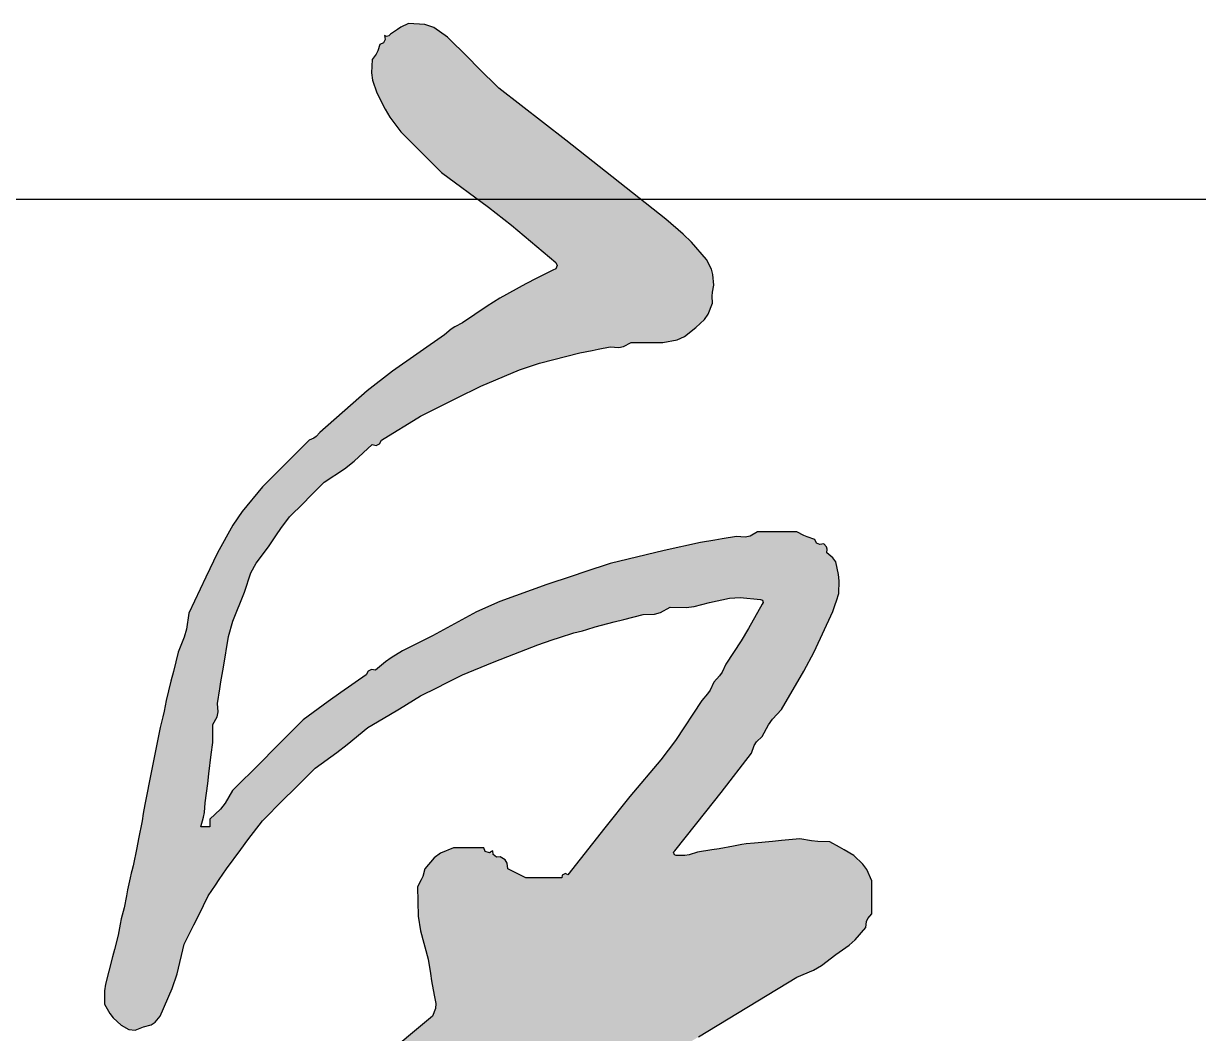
# Model space of a CAD drawing. Header units: millimetres. Extents: x 12325263 to 13848842, y -1463133 to 573208.
# Drawn here: x 12644368 to 12645141, y -1384240 to -1383575 of the extents above; entities that cross this region are included whole.
import ezdxf
from ezdxf.enums import TextEntityAlignment as Align

# ---------------------------------------------------------------- set-up
doc = ezdxf.new("R2010")
doc.units = ezdxf.units.MM
doc.header["$LTSCALE"] = 1000
doc.layers.add('TITLIN', color=7, linetype='Continuous')
doc.styles.add('ACHT', font='simhei.ttf')
doc.styles.add('TITXC', font='simhei.ttf')
doc.styles.add('TITXV', font='', dxfattribs={"width": 0.7})
doc.styles.get('TITXV').set_extended_font_data('SimSun')

# ---------------------------------------------------------------- blocks, each defined once
blk = doc.blocks.new('横向图框_A0')
at = {"layer": 'TITLIN'}
blk.add_line((1114, 166.1151), (1179, 166.1151), dxfattribs=at)
at = {"style": 'TITXV', "width": 0.8}
for tag, p in [('智能化', (9.375, 781)), ('暖通', (3.125, 781)), ('给排水', (15.625, 705)), ('建筑', (3.125, 705)), ('电气', (21.875, 705)), ('结构', (9.375, 705))]:
    blk.add_attdef(tag, text='', height=2.5, rotation=90, dxfattribs=at).set_placement(p, align=Align.MIDDLE_CENTER)
for tag, height, style, p in [('总工程师', 3, 'ACHT', (1143.1086, 210.3042)), ('审定', 3, 'ACHT', (1143.1086, 202.3042)), ('审核', 3, 'ACHT', (1143.1086, 194.3042)), ('设计总负责人1', 3, 'ACHT', (1143.1086, 186.3042)), ('设计总负责人2', 3, 'ACHT', (1143.1086, 178.3042)), ('设计总负责人3', 3, 'ACHT', (1143.1086, 170.3042)), ('专业负责人1', 3, 'ACHT', (1143.1086, 162.3042)), ('专业负责人2', 3, 'ACHT', (1143.1086, 154.3042)), ('专业负责人3', 3, 'ACHT', (1143.1086, 146.3042)), ('校核1', 3, 'ACHT', (1143.1086, 138.3042)), ('校核2', 3, 'ACHT', (1143.1086, 130.3042)), ('设计1', 3, 'ACHT', (1143.1086, 122.3042)), ('设计2', 3, 'ACHT', (1143.1086, 114.3042)), ('工程编号', 3, 'TITXC', (1142.3084, 74.7933)), ('专业', 3, 'TITXC', (1170.433, 74.7933)), ('设计阶段', 3, 'TITXC', (1155.5441, 67.7759)), ('图号', 5, 'TITXC', (1140.3434, 32.7462)), ('出图日期', 3, 'ACHT', (1144.346, 24.2933))]:
    blk.add_attdef(tag, text='', height=height, dxfattribs=dict(style=style)).set_placement(p, align=Align.MIDDLE_CENTER)
at = {"style": 'TITXC', "flags": 1}
for tag, height, p in [('建设单位', 3, (1149.8224, 102.2933)), ('工程名称', 3, (1149.8224, 86.2933)), ('图纸名称', 5, (1149.8224, 51.0433))]:
    blk.add_attdef(tag, text='', height=height, dxfattribs=at).set_placement(p, align=Align.MIDDLE_CENTER)
at = {"style": 'ACHT', "width": 0.8}
for tag, p in [('版本号', (1172.763, 32.7933)), ('序号', (1172.763, 24.2933))]:
    blk.add_attdef(tag, text='', height=3, dxfattribs=at).set_placement(p, align=Align.MIDDLE_CENTER)
blk = doc.blocks.new('*U20')
blk.add_blockref('横向图框_A0', (0, 0))
blk = doc.blocks.new('A$C46CD72AD')
h = blk.add_hatch(color=256)
h.dxf.hatch_style = 1
h.paths.add_polyline_path([(2.0469, 3.5616), (2.0693, 3.5745), (2.109, 3.6051), (2.1457, 3.6308), (2.1629, 3.6463), (2.1923, 3.6801), (2.1944, 3.7016), (2.209, 3.7176), (2.209, 3.7543), (2.209, 3.7726), (2.209, 3.8093), (2.1944, 3.8407), (2.1837, 3.8558), (2.159, 3.8801), (2.1324, 3.8954), (2.1191, 3.9029), (2.0923, 3.9177), (2.0588, 3.9185), (2.0419, 3.9201), (2.0089, 3.926), (1.9589, 3.921), (1.9339, 3.9185), (1.8839, 3.9135), (1.8604, 3.9119), (1.8486, 3.9102), (1.8255, 3.9052), (1.7855, 3.8985), (1.7655, 3.8951), (1.7255, 3.8885), (1.703, 3.8814), (1.6907, 3.8796), (1.6625, 3.8803), (1.6597, 3.8885), (1.663, 3.8926), (1.7489, 4.0003), (1.7914, 4.0545), (1.8756, 4.1636), (1.8826, 4.1841), (1.8891, 4.1944), (1.9047, 4.2094), (1.9226, 4.2418), (1.9338, 4.2572), (1.9589, 4.2844), (2.0206, 4.39), (2.0491, 4.4444), (2.1006, 4.5553), (2.1073, 4.5754), (2.1106, 4.5854), (2.1173, 4.6054), (2.1182, 4.6405), (2.1165, 4.6585), (2.109, 4.6929), (2.1004, 4.7041), (2.0952, 4.7093), (2.084, 4.7179), (2.0851, 4.7284), (2.0829, 4.7352), (2.0756, 4.7429), (2.0646, 4.741), (2.0557, 4.7454), (2.0506, 4.7554), (2.0248, 4.764), (2.0006, 4.7762), (1.9572, 4.7762), (1.9356, 4.7762), (1.8922, 4.7762), (1.8714, 4.7645), (1.8577, 4.7616), (1.8339, 4.7637), (1.7939, 4.7571), (1.7739, 4.7537), (1.7338, 4.7471), (1.6337, 4.7243), (1.5837, 4.7127), (1.4838, 4.6887), (1.4138, 4.6654), (1.3787, 4.6537), (1.3087, 4.6304), (1.1782, 4.5832), (1.1141, 4.5546), (0.992, 4.4887), (0.9586, 4.472), (0.9419, 4.4637), (0.9086, 4.447), (0.877, 4.4277), (0.8619, 4.4167), (0.8336, 4.3928), (0.8226, 4.3947), (0.8137, 4.3903), (0.8086, 4.3803), (0.7381, 4.3309), (0.7031, 4.3059), (0.6335, 4.2553), (0.5552, 4.1769), (0.516, 4.1377), (0.4376, 4.0594), (0.4176, 4.0244), (0.4045, 4.0078), (0.3751, 3.9802), (0.3751, 3.9718), (0.3751, 3.9593), (0.3651, 3.9593), (0.3501, 3.9593), (0.3575, 3.9855), (0.36, 3.999), (0.3626, 4.026), (0.3693, 4.0794), (0.3726, 4.106), (0.3793, 4.1594), (0.3809, 4.1727), (0.3818, 4.1794), (0.3834, 4.1927), (0.3834, 4.2127), (0.3834, 4.2227), (0.3834, 4.2428), (0.3952, 4.2635), (0.3981, 4.2773), (0.396, 4.3011), (0.4026, 4.3411), (0.406, 4.3611), (0.4126, 4.4011), (0.4272, 4.4865), (0.4391, 4.529), (0.471, 4.6095), (0.4891, 4.6632), (0.5031, 4.6896), (0.5377, 4.7346), (0.5599, 4.7686), (0.5716, 4.7853), (0.596, 4.8179), (0.6344, 4.8563), (0.6535, 4.8754), (0.6919, 4.9138), (0.7482, 4.9513), (0.7752, 4.9724), (0.8252, 5.018), (0.8363, 5.0161), (0.8452, 5.0205), (0.8503, 5.0305), (0.8937, 5.057), (0.9154, 5.0703), (0.9586, 5.0972), (1.0253, 5.1305), (1.0586, 5.1472), (1.1253, 5.1805), (1.2324, 5.2251), (1.288, 5.2437), (1.4004, 5.2722), (1.4338, 5.2789), (1.4504, 5.2822), (1.4838, 5.2889), (1.5076, 5.2871), (1.5212, 5.29), (1.5421, 5.3014), (1.5771, 5.3014), (1.5946, 5.3014), (1.6297, 5.3014), (1.6693, 5.3088), (1.6897, 5.3181), (1.7213, 5.3431), (1.7455, 5.3646), (1.7557, 5.3795), (1.7672, 5.4098), (1.7667, 5.435), (1.7714, 5.4598), (1.7687, 5.4892), (1.7642, 5.5044), (1.7505, 5.5306), (1.7091, 5.579), (1.6863, 5.6017), (1.638, 5.6432), (1.4533, 5.7887), (1.3608, 5.8613), (1.1753, 6.0058), (1.1187, 6.0625), (1.0903, 6.0908), (1.0336, 6.1475), (0.9958, 6.1735), (0.9711, 6.1821), (0.9253, 6.185), (0.9046, 6.1745), (0.8945, 6.1686), (0.8753, 6.1558), (0.8685, 6.1476), (0.8586, 6.1517), (0.8605, 6.1406), (0.856, 6.1317), (0.8461, 6.1266), (0.8388, 6.1043), (0.8252, 6.085), (0.823, 6.048), (0.8257, 6.0283), (0.8377, 5.9933), (0.8605, 5.9477), (0.874, 5.9257), (0.9044, 5.8849), (0.9494, 5.8399), (0.972, 5.8174), (1.017, 5.7724), (1.1468, 5.6764), (1.2103, 5.6263), (1.3388, 5.518), (1.3336, 5.5051), (1.3254, 5.5015), (1.2954, 5.4865), (1.2804, 5.479), (1.2504, 5.4639), (1.1785, 5.4237), (1.1434, 5.4019), (1.0753, 5.3556), (1.0539, 5.3447), (1.0436, 5.3378), (1.0253, 5.3222), (0.8809, 5.2221), (0.8112, 5.1676), (0.6794, 5.0513), (0.6673, 5.0373), (0.6502, 5.0305), (0.5985, 4.9788), (0.5727, 4.953), (0.521, 4.9013), (0.4647, 4.8326), (0.4393, 4.7954), (0.396, 4.7179), (0.3645, 4.6511), (0.3486, 4.6178), (0.3168, 4.5512), (0.3103, 4.5068), (0.3043, 4.4845), (0.2876, 4.4428), (0.2742, 4.3895), (0.2676, 4.3628), (0.2542, 4.3094), (0.2485, 4.2792), (0.2451, 4.2642), (0.2376, 4.2344), (0.2209, 4.1511), (0.2126, 4.1094), (0.1959, 4.026), (0.1926, 4.006), (0.1909, 3.996), (0.1876, 3.976), (0.1776, 3.926), (0.1726, 3.901), (0.1625, 3.851), (0.1592, 3.8376), (0.1575, 3.831), (0.1542, 3.8176), (0.1475, 3.7843), (0.1442, 3.7676), (0.1375, 3.7343), (0.13, 3.7045), (0.1266, 3.6894), (0.1209, 3.6592), (0.1109, 3.6192), (0.1059, 3.5992), (0.0959, 3.5592), (0.086, 3.5235), (0.0834, 3.5045), (0.0834, 3.4675), (0.0984, 3.4419), (0.1079, 3.4298), (0.1292, 3.4092), (0.1512, 3.3971), (0.1684, 3.3959), (0.1917, 3.405), (0.2127, 3.4106), (0.2236, 3.4175), (0.2376, 3.4342), (0.2712, 3.5115), (0.2847, 3.5522), (0.3043, 3.6342), (0.3309, 3.6876), (0.3443, 3.7143), (0.3709, 3.7676), (0.3907, 3.7978), (0.4007, 3.8128), (0.421, 3.8426), (0.4607, 3.8961), (0.4808, 3.9228), (0.521, 3.976), (0.5793, 4.0344), (0.6085, 4.0635), (0.6669, 4.1219), (0.7266, 4.165), (0.7559, 4.1875), (0.8127, 4.2344), (0.8714, 4.2689), (0.9006, 4.2864), (0.9586, 4.3219), (1.0053, 4.3453), (1.0286, 4.357), (1.0753, 4.3803), (1.1585, 4.4142), (1.2001, 4.4308), (1.2837, 4.4637), (1.3237, 4.477), (1.3437, 4.4837), (1.3837, 4.497), (1.4074, 4.5026), (1.4191, 4.5059), (1.4421, 4.5137), (1.4954, 4.527), (1.5221, 4.5337), (1.5755, 4.547), (1.6066, 4.5484), (1.6231, 4.553), (1.6505, 4.5678), (1.6941, 4.567), (1.7166, 4.5696), (1.7589, 4.5804), (1.8142, 4.5929), (1.8441, 4.5946), (1.9054, 4.5882), (1.908, 4.5803), (1.9047, 4.5762), (1.8668, 4.5083), (1.8468, 4.4749), (1.8047, 4.4095), (1.7938, 4.388), (1.787, 4.3777), (1.7714, 4.3595), (1.7605, 4.338), (1.7536, 4.3277), (1.738, 4.3094), (1.6646, 4.1981), (1.6243, 4.1443), (1.538, 4.0427), (1.4696, 3.956), (1.4354, 3.9127), (1.3671, 3.826), (1.3607, 3.8298), (1.3512, 3.825), (1.3504, 3.8176), (1.3104, 3.8176), (1.2904, 3.8176), (1.2504, 3.8176), (1.2304, 3.8277), (1.2204, 3.8327), (1.2004, 3.8426), (1.1989, 3.8583), (1.193, 3.8678), (1.1795, 3.876), (1.1689, 3.8747), (1.152, 3.8883), (1.1498, 3.8869), (1.1373, 3.8911), (1.1337, 3.901), (1.1003, 3.901), (1.0837, 3.901), (1.0503, 3.901), (1.014, 3.8859), (0.9963, 3.8729), (0.9711, 3.8426), (0.963, 3.8167), (0.9503, 3.7926), (0.9524, 3.7118), (0.9584, 3.6706), (0.9795, 3.5926), (0.9861, 3.5525), (0.9895, 3.5325), (0.9961, 3.4925), (1.0015, 3.4697), (1.0005, 3.456), (0.992, 3.4342), (0.8306, 3.3004), (0.7497, 3.2337), (0.5877, 3.1007), (0.5627, 3.084), (0.5502, 3.0757), (0.5252, 3.0591), (0.5271, 3.048), (0.5226, 3.0391), (0.5127, 3.0341), (0.5053, 3.0117), (0.4918, 2.9924), (0.4909, 2.962), (0.4936, 2.9458), (0.5043, 2.9174), (0.5213, 2.8877), (0.536, 2.8739), (0.5668, 2.859), (0.5897, 2.8558), (0.6085, 2.8423), (0.6419, 2.8423), (0.6585, 2.8423), (0.6919, 2.8423), (0.8013, 2.8741), (0.8553, 2.8944), (0.9586, 2.9424), (0.9868, 2.9579), (1.0024, 2.9639), (1.0336, 2.9715), (1.0355, 2.9683), (1.0383, 2.9669), (1.042, 2.9674), (1.042, 2.9207), (1.042, 2.8974), (1.042, 2.8507), (1.0556, 2.8277), (1.0568, 2.8085), (1.0425, 2.7756), (0.9853, 2.7756), (0.957, 2.7756), (0.9003, 2.7756), (0.8228, 2.7651), (0.7842, 2.7576), (0.7085, 2.7381), (0.6685, 2.7248), (0.6485, 2.7181), (0.6085, 2.7048), (0.5884, 2.6945), (0.5668, 2.6881), (0.5202, 2.6648), (0.4968, 2.6531), (0.4501, 2.6298), (0.4451, 2.6198), (0.4361, 2.6154), (0.4251, 2.6173), (0.4251, 2.6106), (0.4251, 2.6006), (0.4095, 2.5992), (0.3999, 2.5932), (0.3918, 2.5798), (0.4001, 2.5756), (0.4401, 2.5956), (0.4601, 2.6056), (0.5089, 2.63), (0.5116, 2.6355), (0.5085, 2.6423), (0.5467, 2.6467), (0.5664, 2.653), (0.6002, 2.6715), (0.6594, 2.6923), (0.6895, 2.7015), (0.7502, 2.7173), (0.7936, 2.7173), (0.8152, 2.7173), (0.8586, 2.7173), (0.9344, 2.7014), (0.9722, 2.6885), (1.0503, 2.6507), (1.0503, 2.1905), (1.0503, 1.9604), (1.0503, 1.5003), (1.0397, 1.4903), (1.0253, 1.4919), (0.9419, 1.6053), (0.8956, 1.6592), (0.7961, 1.7587), (0.7624, 1.7984), (0.7457, 1.8184), (0.7127, 1.8587), (0.676, 1.8954), (0.6577, 1.9137), (0.621, 1.9504), (0.5225, 2.0653), (0.4733, 2.1228), (0.3751, 2.238), (0.3653, 2.2635), (0.3556, 2.2761), (0.3334, 2.2922), (0.3325, 2.3056), (0.3317, 2.3123), (0.3293, 2.3255), (0.3396, 2.3721), (0.3446, 2.3955), (0.3543, 2.4422), (0.3609, 2.4822), (0.3643, 2.5022), (0.3709, 2.5422), (0.3726, 2.5522), (0.3751, 2.5673), (0.3751, 2.6373), (0.3751, 2.6723), (0.3751, 2.7423), (0.3625, 2.807), (0.3532, 2.8392), (0.3293, 2.9007), (0.3141, 2.9219), (0.3057, 2.932), (0.2876, 2.9507), (0.2688, 2.9616), (0.2537, 2.9627), (0.2334, 2.9549), (0.2234, 2.9449), (0.2184, 2.9399), (0.2084, 2.9299), (0.2084, 2.8982), (0.2084, 2.8823), (0.2084, 2.8507), (0.1953, 2.8354), (0.1939, 2.8178), (0.2042, 2.8007), (0.2109, 2.7443), (0.2118, 2.7156), (0.2084, 2.6589), (0.1931, 2.6202), (0.1872, 2.5998), (0.1792, 2.5589), (0.1525, 2.4789), (0.1392, 2.4389), (0.1125, 2.3589), (0.0577, 2.2292), (0.0349, 2.1618), (0, 2.0254), (0, 1.9854), (0, 1.9654), (0, 1.9254), (0.0067, 1.9221), (0.0167, 1.9171), (0.0134, 1.9087), (0.0169, 1.9), (0.025, 1.8962), (0.0417, 1.8879), (0.05, 1.8837), (0.0667, 1.8754), (0.0905, 1.8743), (0.1037, 1.8771), (0.125, 1.8879), (0.153, 1.9056), (0.1661, 1.9169), (0.1876, 1.9421), (0.2076, 1.9821), (0.2176, 2.0021), (0.2376, 2.0421), (0.2494, 2.0883), (0.2601, 2.1114), (0.2876, 2.1505), (0.3412, 2.0185), (0.3723, 1.9538), (0.4418, 1.8295), (0.4702, 1.776), (0.4862, 1.75), (0.521, 1.7003), (0.5319, 1.6789), (0.5387, 1.6686), (0.5543, 1.6503), (0.6296, 1.5378), (0.6717, 1.4838), (0.7627, 1.3836), (0.7949, 1.3487), (0.81, 1.3303), (0.8377, 1.2919), (0.8728, 1.2569), (0.8903, 1.2394), (0.9253, 1.2043), (0.9811, 1.1557), (1.0116, 1.1336), (1.0753, 1.096), (1.0986, 1.0903), (1.117, 1.0751), (1.1537, 1.0751), (1.172, 1.0751), (1.2087, 1.0751), (1.2401, 1.0898), (1.2552, 1.1004), (1.2795, 1.1252), (1.2897, 1.1457), (1.3087, 1.1585), (1.3092, 1.1796), (1.3131, 1.1914), (1.3254, 1.2085), (1.3254, 1.7153), (1.3254, 1.9687), (1.3254, 2.4756), (1.3325, 2.4778), (1.336, 2.4796), (1.3421, 2.4839), (1.3987, 2.4556), (1.4271, 2.4414), (1.4838, 2.413), (1.5967, 2.366), (1.656, 2.3474), (1.7755, 2.3213), (1.7922, 2.318), (1.8005, 2.3163), (1.8172, 2.313), (1.8572, 2.3063), (1.8772, 2.303), (1.9172, 2.2963), (1.9272, 2.2947), (1.9422, 2.2922), (1.9656, 2.2922), (1.9773, 2.2922), (2.0006, 2.2922), (2.0006, 2.2838), (2.1806, 2.2838), (2.2707, 2.2838), (2.4507, 2.2838), (2.4507, 2.2922), (2.4907, 2.2922), (2.5107, 2.2922), (2.5508, 2.2922), (2.6423, 2.3058), (2.6881, 2.3168), (2.7758, 2.3464), (2.8172, 2.3633), (2.8374, 2.3735), (2.8759, 2.3964), (2.8946, 2.4145), (2.9047, 2.4229), (2.9259, 2.438), (2.9173, 2.4508), (2.9122, 2.4568), (2.9009, 2.4672), (2.9032, 2.4845), (2.8998, 2.4958), (2.8884, 2.5089), (2.8543, 2.5304), (2.8367, 2.5405), (2.8008, 2.5589), (2.7636, 2.5567), (2.7432, 2.5604), (2.7091, 2.5756), (2.6258, 2.5756), (2.5841, 2.5756), (2.5007, 2.5756), (2.5007, 2.5673), (2.4407, 2.5673), (2.4107, 2.5673), (2.3507, 2.5673), (2.3507, 2.5589), (2.2407, 2.5589), (2.1857, 2.5589), (2.0756, 2.5589), (2.0756, 2.5673), (2.0439, 2.5673), (2.0281, 2.5673), (1.9964, 2.5673), (1.9848, 2.5689), (1.9789, 2.5698), (1.9673, 2.5714), (1.9206, 2.5781), (1.8972, 2.5814), (1.8506, 2.5881), (1.8254, 2.5912), (1.8005, 2.5964), (1.7505, 2.6064), (1.7255, 2.6114), (1.6755, 2.6214), (1.5387, 2.656), (1.4703, 2.6735), (1.3337, 2.709), (1.3375, 2.7154), (1.3328, 2.7248), (1.3254, 2.7256), (1.3254, 2.849), (1.3254, 2.9107), (1.3254, 3.0341), (1.3171, 3.0341), (1.3171, 3.0741), (1.3171, 3.0941), (1.3171, 3.1341), (1.5918, 3.2952), (1.7285, 3.3769), (2.0006, 3.5425)])
for p, q in [((0.9253, 6.185), (0.9046, 6.1745)), ((0.9711, 6.1821), (0.9253, 6.185)), ((0.8649, 6.149), (0.8586, 6.1517)), ((0.8586, 6.1517), (0.8605, 6.1406)), ((0.8753, 6.1558), (0.8709, 6.1505)), ((0.8945, 6.1686), (0.8753, 6.1558)), ((0.9046, 6.1745), (0.8945, 6.1686)), ((0.9958, 6.1735), (0.9711, 6.1821)), ((1.0336, 6.1475), (0.9958, 6.1735)), ((0.8461, 6.1266), (0.8403, 6.1089)), ((0.856, 6.1317), (0.8461, 6.1266)), ((0.8605, 6.1406), (0.856, 6.1317)), ((0.8709, 6.1505), (0.8649, 6.149)), ((1.0903, 6.0908), (1.0336, 6.1475)), ((0.8359, 6.1002), (0.8252, 6.085)), ((0.8403, 6.1089), (0.8359, 6.1002)), ((1.1187, 6.0625), (1.0903, 6.0908)), ((0.8252, 6.085), (0.823, 6.048)), ((1.1753, 6.0058), (1.1187, 6.0625)), ((0.823, 6.048), (0.8257, 6.0283)), ((0.8257, 6.0283), (0.8377, 5.9933)), ((0.8377, 5.9933), (0.8605, 5.9477)), ((1.3608, 5.8613), (1.1753, 6.0058)), ((0.8605, 5.9477), (0.874, 5.9257)), ((0.874, 5.9257), (0.9044, 5.8849)), ((0.9044, 5.8849), (0.9494, 5.8399)), ((1.4533, 5.7887), (1.3608, 5.8613)), ((0.9494, 5.8399), (0.972, 5.8174)), ((0.972, 5.8174), (1.017, 5.7724)), ((1.017, 5.7724), (1.1468, 5.6764)), ((1.638, 5.6432), (1.4533, 5.7887)), ((1.1468, 5.6764), (1.2103, 5.6263)), ((1.6863, 5.6017), (1.638, 5.6432)), ((1.2103, 5.6263), (1.3337, 5.5223)), ((1.7091, 5.579), (1.6863, 5.6017)), ((1.7505, 5.5306), (1.7091, 5.579)), ((1.3254, 5.5015), (1.2954, 5.4865)), ((1.3336, 5.5051), (1.3254, 5.5015)), ((1.3372, 5.514), (1.3336, 5.5051)), ((1.3337, 5.5223), (1.3372, 5.514)), ((1.7642, 5.5044), (1.7505, 5.5306)), ((1.7687, 5.4892), (1.7642, 5.5044)), ((1.2804, 5.479), (1.2504, 5.4639)), ((1.2954, 5.4865), (1.2804, 5.479)), ((1.7714, 5.4598), (1.7687, 5.4892)), ((1.2504, 5.4639), (1.1785, 5.4237)), ((1.7668, 5.4298), (1.7676, 5.4401)), ((1.7676, 5.4401), (1.7714, 5.4598)), ((1.1785, 5.4237), (1.1434, 5.4019)), ((1.7557, 5.3795), (1.7672, 5.4098)), ((1.7672, 5.4098), (1.7668, 5.4298)), ((1.1434, 5.4019), (1.0753, 5.3556)), ((1.7455, 5.3646), (1.7557, 5.3795)), ((1.0436, 5.3378), (1.0253, 5.3222)), ((1.0539, 5.3447), (1.0436, 5.3378)), ((1.0753, 5.3556), (1.0539, 5.3447)), ((1.6897, 5.3181), (1.7213, 5.3431)), ((1.7213, 5.3431), (1.7455, 5.3646)), ((1.0253, 5.3222), (0.8809, 5.2221)), ((1.6297, 5.3014), (1.6693, 5.3088)), ((1.6693, 5.3088), (1.6897, 5.3181)), ((1.288, 5.2437), (1.4004, 5.2722)), ((1.4004, 5.2722), (1.4338, 5.2789)), ((1.4338, 5.2789), (1.4504, 5.2822)), ((1.4504, 5.2822), (1.4838, 5.2889)), ((1.4838, 5.2889), (1.5076, 5.2871)), ((1.5076, 5.2871), (1.5212, 5.29)), ((1.5212, 5.29), (1.5421, 5.3014)), ((1.5421, 5.3014), (1.5771, 5.3014)), ((1.5771, 5.3014), (1.5946, 5.3014)), ((1.5946, 5.3014), (1.6297, 5.3014)), ((1.2324, 5.2251), (1.288, 5.2437)), ((0.8809, 5.2221), (0.8112, 5.1676)), ((1.1253, 5.1805), (1.2324, 5.2251)), ((1.0586, 5.1472), (1.1253, 5.1805)), ((0.8112, 5.1676), (0.6794, 5.0513)), ((1.0253, 5.1305), (1.0586, 5.1472)), ((0.9586, 5.0972), (1.0253, 5.1305)), ((0.9154, 5.0703), (0.9586, 5.0972)), ((0.6794, 5.0513), (0.67, 5.0404)), ((0.8503, 5.0305), (0.8937, 5.057)), ((0.8937, 5.057), (0.9154, 5.0703)), ((0.6502, 5.0305), (0.5985, 4.9788)), ((0.6635, 5.0358), (0.6502, 5.0305)), ((0.67, 5.0404), (0.6635, 5.0358)), ((0.7752, 4.9724), (0.8252, 5.018)), ((0.8252, 5.018), (0.8363, 5.0161)), ((0.8363, 5.0161), (0.8452, 5.0205)), ((0.8452, 5.0205), (0.8503, 5.0305)), ((0.5727, 4.953), (0.521, 4.9013)), ((0.5985, 4.9788), (0.5727, 4.953)), ((0.6919, 4.9138), (0.7482, 4.9513)), ((0.7482, 4.9513), (0.7752, 4.9724)), ((0.521, 4.9013), (0.4647, 4.8326)), ((0.6535, 4.8754), (0.6919, 4.9138)), ((0.596, 4.8179), (0.6344, 4.8563)), ((0.6344, 4.8563), (0.6535, 4.8754)), ((0.4647, 4.8326), (0.4393, 4.7954)), ((0.5716, 4.7853), (0.596, 4.8179)), ((0.4393, 4.7954), (0.396, 4.7179)), ((0.5599, 4.7686), (0.5716, 4.7853)), ((0.5377, 4.7346), (0.5599, 4.7686)), ((1.7739, 4.7537), (1.7338, 4.7471)), ((1.7939, 4.7571), (1.7739, 4.7537)), ((1.8339, 4.7637), (1.7939, 4.7571)), ((1.8577, 4.7616), (1.8339, 4.7637)), ((1.8714, 4.7645), (1.8577, 4.7616)), ((1.8922, 4.7762), (1.8714, 4.7645)), ((1.9356, 4.7762), (1.8922, 4.7762)), ((1.9572, 4.7762), (1.9356, 4.7762)), ((2.0006, 4.7762), (1.9572, 4.7762)), ((2.0199, 4.7665), (2.0006, 4.7762)), ((2.03, 4.7622), (2.0199, 4.7665)), ((2.0506, 4.7554), (2.03, 4.7622)), ((2.0557, 4.7454), (2.0506, 4.7554)), ((0.5031, 4.6896), (0.5377, 4.7346)), ((1.6337, 4.7243), (1.5837, 4.7127)), ((1.7338, 4.7471), (1.6337, 4.7243)), ((2.0646, 4.741), (2.0557, 4.7454)), ((2.0756, 4.7429), (2.0646, 4.741)), ((2.0829, 4.7352), (2.0756, 4.7429)), ((2.0851, 4.7284), (2.0829, 4.7352)), ((2.084, 4.7179), (2.0851, 4.7284)), ((0.396, 4.7179), (0.3645, 4.6511)), ((0.4891, 4.6632), (0.5031, 4.6896)), ((1.4838, 4.6887), (1.4138, 4.6654)), ((1.5837, 4.7127), (1.4838, 4.6887)), ((2.0952, 4.7093), (2.084, 4.7179)), ((2.1004, 4.7041), (2.0952, 4.7093)), ((2.109, 4.6929), (2.1004, 4.7041)), ((2.1165, 4.6585), (2.109, 4.6929)), ((0.471, 4.6095), (0.4891, 4.6632)), ((1.3787, 4.6537), (1.3087, 4.6304)), ((1.4138, 4.6654), (1.3787, 4.6537)), ((2.1182, 4.6405), (2.1165, 4.6585)), ((0.3645, 4.6511), (0.3486, 4.6178)), ((1.3087, 4.6304), (1.1782, 4.5832)), ((2.1173, 4.6054), (2.1182, 4.6405)), ((0.3486, 4.6178), (0.3168, 4.5512)), ((0.4391, 4.529), (0.471, 4.6095)), ((1.7589, 4.5804), (1.8142, 4.5929)), ((1.8142, 4.5929), (1.8441, 4.5946)), ((1.8441, 4.5946), (1.9006, 4.5887)), ((1.9006, 4.5887), (1.9057, 4.5874)), ((2.1106, 4.5854), (2.1173, 4.6054)), ((1.1782, 4.5832), (1.1141, 4.5546)), ((1.6231, 4.553), (1.6505, 4.5678)), ((1.6505, 4.5678), (1.6941, 4.567)), ((1.6941, 4.567), (1.7166, 4.5696)), ((1.7166, 4.5696), (1.7589, 4.5804)), ((1.9047, 4.5762), (1.8668, 4.5083)), ((1.908, 4.5803), (1.9047, 4.5762)), ((1.9057, 4.5874), (1.908, 4.5803)), ((2.1006, 4.5553), (2.1073, 4.5754)), ((2.1073, 4.5754), (2.1106, 4.5854)), ((0.3168, 4.5512), (0.3103, 4.5068)), ((0.4272, 4.4865), (0.4391, 4.529)), ((1.1141, 4.5546), (0.992, 4.4887)), ((1.4421, 4.5137), (1.4954, 4.527)), ((1.4954, 4.527), (1.5221, 4.5337)), ((1.5221, 4.5337), (1.5755, 4.547)), ((1.5755, 4.547), (1.6066, 4.5484)), ((1.6066, 4.5484), (1.6231, 4.553)), ((2.0491, 4.4444), (2.1006, 4.5553)), ((0.3103, 4.5068), (0.3043, 4.4845)), ((1.3437, 4.4837), (1.3837, 4.497)), ((1.3837, 4.497), (1.4074, 4.5026)), ((1.4074, 4.5026), (1.4191, 4.5059)), ((1.4191, 4.5059), (1.4421, 4.5137)), ((1.8668, 4.5083), (1.8468, 4.4749)), ((0.3043, 4.4845), (0.2876, 4.4428)), ((0.4126, 4.4011), (0.4272, 4.4865)), ((0.9419, 4.4637), (0.9086, 4.447)), ((0.9586, 4.472), (0.9419, 4.4637)), ((0.992, 4.4887), (0.9586, 4.472)), ((1.2001, 4.4308), (1.2837, 4.4637)), ((1.2837, 4.4637), (1.3237, 4.477)), ((1.3237, 4.477), (1.3437, 4.4837)), ((1.8468, 4.4749), (1.8047, 4.4095)), ((0.2876, 4.4428), (0.2742, 4.3895)), ((0.877, 4.4277), (0.8619, 4.4167)), ((0.9086, 4.447), (0.877, 4.4277)), ((1.1585, 4.4142), (1.2001, 4.4308)), ((2.0206, 4.39), (2.0491, 4.4444)), ((0.406, 4.3611), (0.4126, 4.4011)), ((0.8226, 4.3947), (0.8137, 4.3903)), ((0.8336, 4.3928), (0.8226, 4.3947)), ((0.8619, 4.4167), (0.8336, 4.3928)), ((1.0753, 4.3803), (1.1585, 4.4142)), ((1.8047, 4.4095), (1.7938, 4.388)), ((0.2676, 4.3628), (0.2542, 4.3094)), ((0.2742, 4.3895), (0.2676, 4.3628)), ((0.4026, 4.3411), (0.406, 4.3611)), ((0.8086, 4.3803), (0.7381, 4.3309)), ((0.8137, 4.3903), (0.8086, 4.3803)), ((1.0286, 4.357), (1.0753, 4.3803)), ((1.787, 4.3777), (1.7714, 4.3595)), ((1.7938, 4.388), (1.787, 4.3777)), ((1.9589, 4.2844), (2.0206, 4.39)), ((0.396, 4.3011), (0.4026, 4.3411)), ((0.7381, 4.3309), (0.7031, 4.3059)), ((0.9586, 4.3219), (1.0053, 4.3453)), ((1.0053, 4.3453), (1.0286, 4.357)), ((1.7605, 4.338), (1.7536, 4.3277)), ((1.7714, 4.3595), (1.7605, 4.338)), ((0.2542, 4.3094), (0.2485, 4.2792)), ((0.3981, 4.2773), (0.396, 4.3011)), ((0.7031, 4.3059), (0.6335, 4.2553)), ((0.9006, 4.2864), (0.9586, 4.3219)), ((1.738, 4.3094), (1.6646, 4.1981)), ((1.7536, 4.3277), (1.738, 4.3094)), ((0.2451, 4.2642), (0.2376, 4.2344)), ((0.2485, 4.2792), (0.2451, 4.2642)), ((0.3834, 4.2428), (0.3952, 4.2635)), ((0.3952, 4.2635), (0.3981, 4.2773)), ((0.8127, 4.2344), (0.8714, 4.2689)), ((0.8714, 4.2689), (0.9006, 4.2864)), ((1.9338, 4.2572), (1.9589, 4.2844)), ((0.2376, 4.2344), (0.2209, 4.1511)), ((0.3834, 4.2227), (0.3834, 4.2428)), ((0.6335, 4.2553), (0.5552, 4.1769)), ((0.7559, 4.1875), (0.8127, 4.2344)), ((1.9047, 4.2094), (1.9226, 4.2418)), ((1.9226, 4.2418), (1.9338, 4.2572)), ((0.3834, 4.2127), (0.3834, 4.2227)), ((0.3834, 4.1927), (0.3834, 4.2127)), ((1.8891, 4.1944), (1.9047, 4.2094)), ((0.3793, 4.1594), (0.3809, 4.1727)), ((0.3809, 4.1727), (0.3818, 4.1794)), ((0.3818, 4.1794), (0.3834, 4.1927)), ((0.5552, 4.1769), (0.516, 4.1377)), ((0.7266, 4.165), (0.7559, 4.1875)), ((1.6646, 4.1981), (1.6243, 4.1443)), ((1.8756, 4.1636), (1.8826, 4.1841)), ((1.8826, 4.1841), (1.8891, 4.1944)), ((0.2209, 4.1511), (0.2126, 4.1094)), ((0.3726, 4.106), (0.3793, 4.1594)), ((0.516, 4.1377), (0.4376, 4.0594)), ((0.6669, 4.1219), (0.7266, 4.165)), ((1.6243, 4.1443), (1.538, 4.0427)), ((1.7914, 4.0545), (1.8756, 4.1636)), ((0.2126, 4.1094), (0.1959, 4.026)), ((0.3693, 4.0794), (0.3726, 4.106)), ((0.6085, 4.0635), (0.6669, 4.1219)), ((0.3626, 4.026), (0.3693, 4.0794)), ((0.4376, 4.0594), (0.4176, 4.0244)), ((0.5793, 4.0344), (0.6085, 4.0635)), ((1.538, 4.0427), (1.4696, 3.956)), ((1.7489, 4.0003), (1.7914, 4.0545)), ((0.1926, 4.006), (0.1909, 3.996)), ((0.1959, 4.026), (0.1926, 4.006)), ((0.36, 3.999), (0.3626, 4.026)), ((0.4045, 4.0078), (0.3751, 3.9802)), ((0.4176, 4.0244), (0.4045, 4.0078)), ((0.521, 3.976), (0.5793, 4.0344)), ((0.1876, 3.976), (0.1776, 3.926)), ((0.1909, 3.996), (0.1876, 3.976)), ((0.3501, 3.9593), (0.3575, 3.9855)), ((0.3575, 3.9855), (0.36, 3.999)), ((0.3751, 3.9802), (0.3751, 3.9718)), ((0.3751, 3.9718), (0.3751, 3.9677)), ((0.4808, 3.9228), (0.521, 3.976)), ((1.663, 3.8926), (1.7489, 4.0003)), ((0.3601, 3.9593), (0.3501, 3.9593)), ((0.3651, 3.9593), (0.3601, 3.9593)), ((0.3751, 3.9593), (0.3651, 3.9593)), ((0.3751, 3.9677), (0.3751, 3.9593)), ((1.4696, 3.956), (1.4354, 3.9127)), ((0.1776, 3.926), (0.1726, 3.901)), ((0.4607, 3.8961), (0.4808, 3.9228)), ((1.4354, 3.9127), (1.3671, 3.826)), ((1.8486, 3.9102), (1.8255, 3.9052)), ((1.8604, 3.9119), (1.8486, 3.9102)), ((1.8839, 3.9135), (1.8604, 3.9119)), ((1.9339, 3.9185), (1.8839, 3.9135)), ((1.9589, 3.921), (1.9339, 3.9185)), ((2.0089, 3.926), (1.9589, 3.921)), ((2.0419, 3.9201), (2.0089, 3.926)), ((2.0588, 3.9185), (2.0419, 3.9201)), ((2.0923, 3.9177), (2.0588, 3.9185)), ((2.1191, 3.9029), (2.0923, 3.9177)), ((0.1726, 3.901), (0.1625, 3.851)), ((0.421, 3.8426), (0.4607, 3.8961)), ((0.9963, 3.8729), (0.9711, 3.8426)), ((1.014, 3.8859), (0.9963, 3.8729)), ((1.0503, 3.901), (1.014, 3.8859)), ((1.0837, 3.901), (1.0503, 3.901)), ((1.1003, 3.901), (1.0837, 3.901)), ((1.1337, 3.901), (1.1003, 3.901)), ((1.1373, 3.8911), (1.1337, 3.901)), ((1.1498, 3.8869), (1.1373, 3.8911)), ((1.1587, 3.8926), (1.1498, 3.8869)), ((1.1598, 3.882), (1.1587, 3.8926)), ((1.1689, 3.8747), (1.1598, 3.882)), ((1.1795, 3.876), (1.1689, 3.8747)), ((1.193, 3.8678), (1.1795, 3.876)), ((1.6597, 3.8885), (1.663, 3.8926)), ((1.6621, 3.8814), (1.6597, 3.8885)), ((1.6672, 3.8801), (1.6621, 3.8814)), ((1.6907, 3.8796), (1.6672, 3.8801)), ((1.703, 3.8814), (1.6907, 3.8796)), ((1.7255, 3.8885), (1.703, 3.8814)), ((1.7655, 3.8951), (1.7255, 3.8885)), ((1.7855, 3.8985), (1.7655, 3.8951)), ((1.8255, 3.9052), (1.7855, 3.8985)), ((2.1324, 3.8954), (2.1191, 3.9029)), ((2.159, 3.8801), (2.1324, 3.8954)), ((2.1837, 3.8558), (2.159, 3.8801)), ((0.1625, 3.851), (0.1592, 3.8376)), ((0.4007, 3.8128), (0.421, 3.8426)), ((0.9711, 3.8426), (0.9647, 3.8219)), ((1.1989, 3.8583), (1.193, 3.8678)), ((1.2004, 3.8426), (1.1989, 3.8583)), ((1.2204, 3.8327), (1.2004, 3.8426)), ((2.1944, 3.8407), (2.1837, 3.8558)), ((2.209, 3.8093), (2.1944, 3.8407)), ((0.1542, 3.8176), (0.1475, 3.7843)), ((0.1575, 3.831), (0.1542, 3.8176)), ((0.1592, 3.8376), (0.1575, 3.831)), ((0.3907, 3.7978), (0.4007, 3.8128)), ((0.9604, 3.8118), (0.9503, 3.7926)), ((0.9647, 3.8219), (0.9604, 3.8118)), ((1.2304, 3.8277), (1.2204, 3.8327)), ((1.2504, 3.8176), (1.2304, 3.8277)), ((1.2904, 3.8176), (1.2504, 3.8176)), ((1.3104, 3.8176), (1.2904, 3.8176)), ((1.3504, 3.8176), (1.3104, 3.8176)), ((1.3512, 3.825), (1.3504, 3.8176)), ((1.3607, 3.8298), (1.3512, 3.825)), ((1.3671, 3.826), (1.3607, 3.8298)), ((2.209, 3.7726), (2.209, 3.8093)), ((0.1475, 3.7843), (0.1442, 3.7676)), ((0.3709, 3.7676), (0.3907, 3.7978)), ((0.9503, 3.7926), (0.9524, 3.7118)), ((0.1442, 3.7676), (0.1375, 3.7343)), ((0.3443, 3.7143), (0.3709, 3.7676)), ((2.209, 3.7543), (2.209, 3.7726)), ((2.209, 3.7176), (2.209, 3.7543)), ((0.1375, 3.7343), (0.13, 3.7045)), ((0.3309, 3.6876), (0.3443, 3.7143)), ((0.9524, 3.7118), (0.9584, 3.6706)), ((2.1979, 3.7055), (2.209, 3.7176)), ((0.1266, 3.6894), (0.1209, 3.6592)), ((0.13, 3.7045), (0.1266, 3.6894)), ((0.3043, 3.6342), (0.3309, 3.6876)), ((2.1629, 3.6463), (2.1923, 3.6801)), ((2.1923, 3.6801), (2.1939, 3.6964)), ((2.1939, 3.6964), (2.1979, 3.7055)), ((0.1209, 3.6592), (0.1109, 3.6192)), ((0.9584, 3.6706), (0.9795, 3.5926)), ((2.1457, 3.6308), (2.1629, 3.6463)), ((0.1109, 3.6192), (0.1059, 3.5992)), ((0.2847, 3.5522), (0.3043, 3.6342)), ((2.109, 3.6051), (2.1457, 3.6308)), ((0.1059, 3.5992), (0.0959, 3.5592)), ((0.9795, 3.5926), (0.9861, 3.5525)), ((2.0693, 3.5745), (2.109, 3.6051)), ((0.0959, 3.5592), (0.086, 3.5235)), ((0.2712, 3.5115), (0.2847, 3.5522)), ((0.9861, 3.5525), (0.9895, 3.5325)), ((2.0006, 3.5425), (2.0469, 3.5616)), ((2.0469, 3.5616), (2.0693, 3.5745)), ((0.086, 3.5235), (0.0834, 3.5045)), ((0.9895, 3.5325), (0.9961, 3.4925)), ((1.7285, 3.3769), (2.0006, 3.5425)), ((0.0834, 3.5045), (0.0834, 3.4675)), ((0.2376, 3.4342), (0.2712, 3.5115)), ((0.9961, 3.4925), (1.0015, 3.4697)), ((0.0834, 3.4675), (0.0984, 3.4419)), ((1.0005, 3.456), (0.992, 3.4342)), ((1.0015, 3.4697), (1.0005, 3.456)), ((0.0984, 3.4419), (0.1079, 3.4298)), ((0.1079, 3.4298), (0.1292, 3.4092)), ((0.2127, 3.4106), (0.2236, 3.4175)), ((0.2236, 3.4175), (0.2376, 3.4342)), ((0.992, 3.4342), (0.8306, 3.3004)), ((0.1292, 3.4092), (0.1512, 3.3971)), ((0.1512, 3.3971), (0.1684, 3.3959)), ((0.1684, 3.3959), (0.1917, 3.405)), ((0.1917, 3.405), (0.2127, 3.4106))]:
    blk.add_line(p, q)
blk = doc.blocks.new('A$C62AF6C70')
at = {"xscale": 158.4000000010582, "yscale": 158.4000000010582, "zscale": 158.4000000010582}
blk.add_blockref('A$C46CD72AD', (550.42, 4679.55), dxfattribs=at)
blk = doc.blocks.new('A$C15443CC7')
for name, p, xscale, yscale, zscale in [('*U20', (0, 0), 150, 150, 150), ('A$C62AF6C70', (173084.43, 16544), 1.49999999998998, 1.49999999998998, 1.49999999998998)]:
    blk.add_blockref(name, p, dxfattribs=dict(xscale=xscale, yscale=yscale, zscale=zscale))

msp = doc.modelspace()

# ---------------------------------------------------------------- block references
msp.add_blockref('A$C15443CC7', (12470491.56, -1408607.97))

doc.saveas('drawing.dxf')
